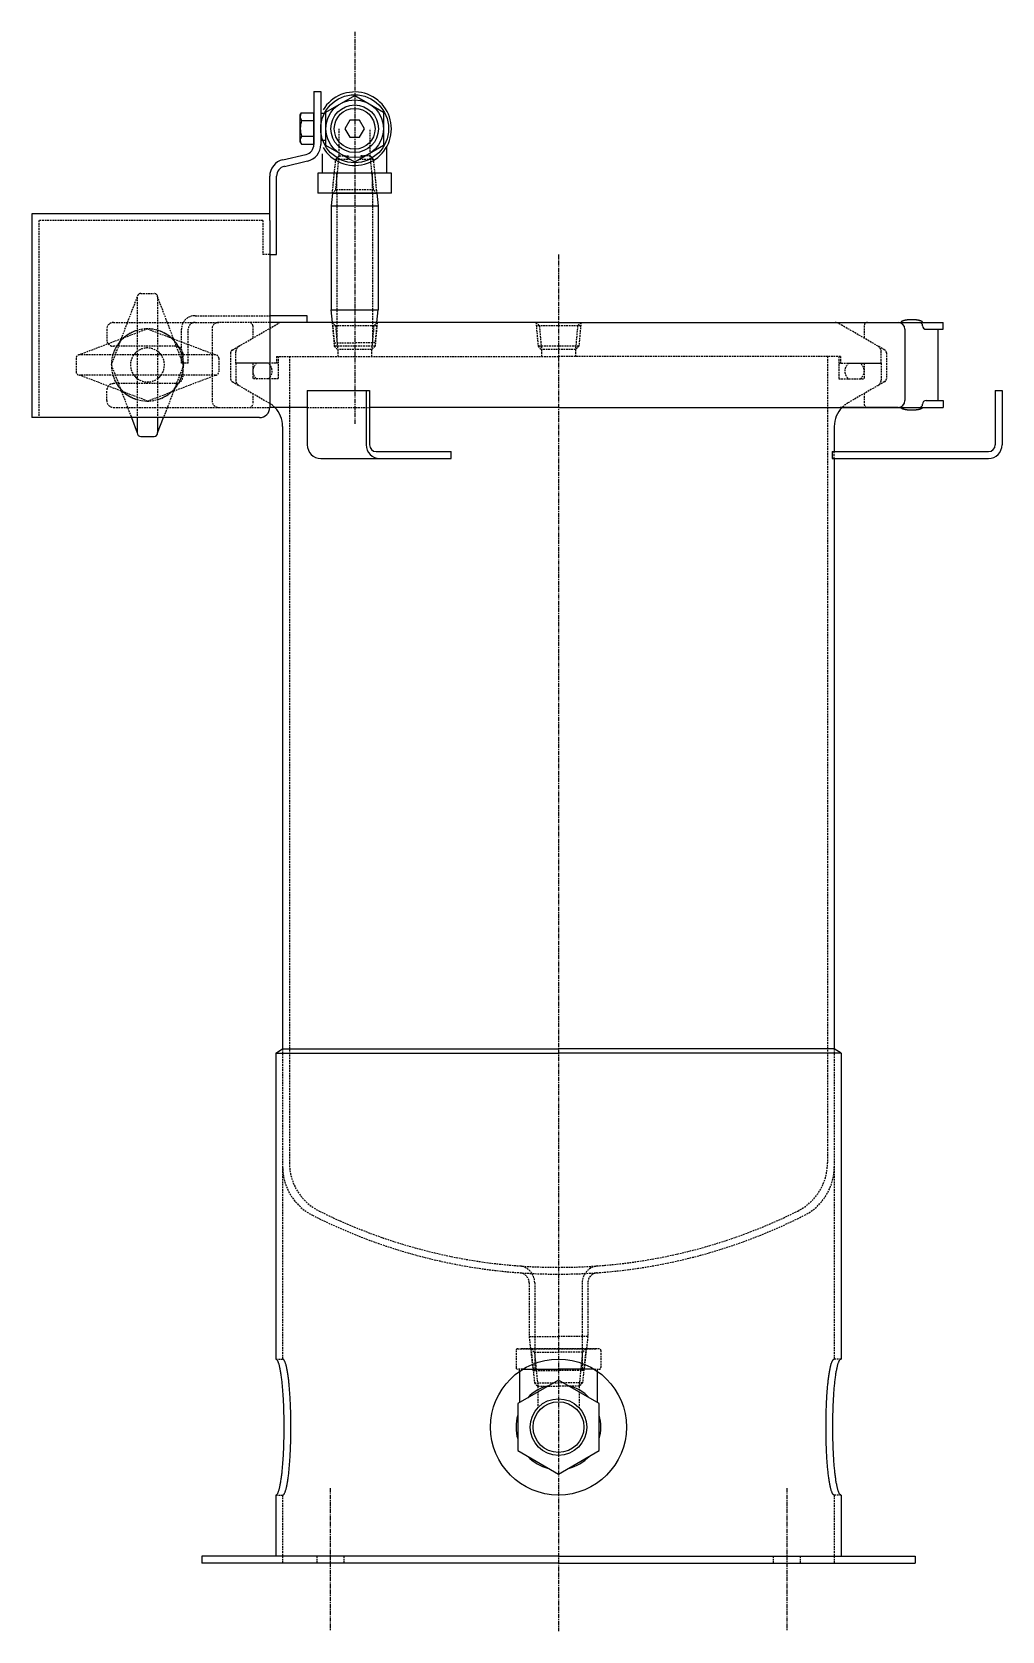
# Model space of a CAD drawing. Extents: x 248 to 897, y 18 to 818.
# Drawn here: x 611.5 to 897.1, y 42.5 to 513 of the extents above; entities that cross this region are included whole.
import ezdxf

# ---------------------------------------------------------------- set-up
doc = ezdxf.new("R2010")
doc.units = 0
doc.linetypes.add('CENTER', pattern=[2, 1.25, -0.25, 0.25, -0.25])
doc.linetypes.add('DASHED', pattern=[0.75, 0.5, -0.25])
doc.layers.get('0').update_dxf_attribs({"linetype": 'CONTINUOUS'})
doc.layers.add('CENTER', color=1, linetype='CENTER')

msp = doc.modelspace()

# ---------------------------------------------------------------- linework, layer by layer
at = {"color": 7, "linetype": 'CONTINUOUS'}
for p, q in [((694.5, 495.52), (696.5, 495.52)), ((694.5, 495.52), (694.5, 479.9)), ((696.5, 495.52), (696.5, 479.9)), ((690.5, 488.6), (690.85, 489.22)), ((690.5, 480.6), (690.5, 488.6)), ((690.85, 489.22), (694.5, 489.22)), ((690.85, 486.91), (694.5, 486.91)), ((694.5, 479.98), (694.5, 489.22)), ((696.5, 489.14), (698, 489.14)), ((690.5, 480.6), (690.85, 479.98)), ((690.85, 482.29), (694.5, 482.29)), ((690.85, 479.98), (694.5, 479.98)), ((696.5, 481.14), (698, 481.14)), ((685.37, 475.41), (692.17, 476.98)), ((697, 471.47), (697, 477.11)), ((716, 471.47), (716, 479.35)), ((681.5, 457.52), (681.5, 470.54)), ((683.5, 447.52), (683.5, 470.54)), ((685.82, 473.46), (692.62, 475.03)), ((717.33, 471.47), (695.68, 471.47)), ((695.68, 471.47), (695.68, 465.52)), ((700.5, 471.52), (712.5, 471.52)), ((717.32, 465.52), (717.33, 471.47)), ((717.32, 465.52), (695.68, 465.52)), ((699.94, 465.52), (699.6, 461.82)), ((699.6, 461.82), (699.6, 431.22)), ((699.6, 461.82), (713.4, 461.82)), ((699.94, 465.52), (713.06, 465.52)), ((713.06, 465.52), (713.4, 461.82)), ((713.4, 461.82), (713.4, 431.22)), ((681.5, 459.52), (611.5, 459.52)), ((611.5, 459.52), (611.5, 399.52)), ((681.5, 457.52), (681.5, 402.52)), ((681.5, 447.52), (683.5, 447.52)), ((692.5, 429.52), (681.5, 429.52)), ((692.5, 427.52), (692.5, 429.52)), ((699.6, 431.22), (713.4, 431.22)), ((699.94, 427.52), (699.6, 431.22)), ((713.06, 427.52), (713.4, 431.22)), ((766.5, 427.52), (681.5, 427.52)), ((766.5, 427.52), (847.97, 427.52)), ((847.97, 427.52), (857.5, 427.52)), ((857.5, 427.52), (866.5, 427.52)), ((866.5, 427.52), (872.7, 427.52)), ((868.5, 425.52), (868.5, 404.52)), ((872.7, 427.52), (879.79, 427.52)), ((873.7, 426.52), (873.7, 426.52)), ((874.7, 425.52), (878.18, 425.52)), ((878.18, 425.52), (879.79, 425.52)), ((878.18, 425.52), (878.18, 404.52)), ((879.79, 425.52), (879.79, 427.52)), ((692.55, 407.52), (710.87, 407.52)), ((692.55, 407.52), (692.55, 391.52)), ((709.87, 407.52), (709.87, 391.52)), ((710.87, 407.52), (710.87, 391.52)), ((895.08, 407.52), (897.08, 407.52)), ((895.08, 407.52), (895.08, 391.52)), ((897.08, 407.52), (897.08, 391.52)), ((692.55, 402.52), (681.5, 402.52)), ((766.5, 402.52), (710.87, 402.52)), ((766.5, 402.52), (866.5, 402.52)), ((857.5, 402.52), (849.38, 402.52)), ((866.5, 402.52), (857.5, 402.52)), ((866.5, 402.52), (876.18, 402.52)), ((873.7, 403.52), (873.7, 403.52)), ((874.7, 404.52), (878.18, 404.52)), ((876.18, 402.52), (879.79, 402.52)), ((878.18, 404.52), (879.79, 404.52)), ((879.79, 404.52), (879.79, 402.52)), ((678.5, 399.52), (611.5, 399.52)), ((640.79, 399.52), (642.5, 395.01)), ((642.5, 399.52), (642.5, 395.01)), ((648.5, 395.01), (650.22, 399.52)), ((648.5, 399.52), (648.5, 395.01)), ((685.3, 396.93), (685.3, 213.81)), ((847.7, 396.93), (847.7, 389.52)), ((643.5, 394.01), (647.5, 394.01)), ((696.55, 387.52), (734.87, 387.52)), ((712.87, 389.52), (734.87, 389.52)), ((734.87, 387.52), (734.87, 389.52)), ((847.08, 389.52), (893.08, 389.52)), ((847.08, 389.52), (847.08, 387.52)), ((847.08, 387.52), (893.08, 387.52)), ((847.7, 387.52), (847.7, 213.81)), ((683.3, 212.52), (685.3, 213.81)), ((683.3, 212.52), (766.5, 212.52)), ((683.3, 212.52), (683.3, 122.52)), ((685.3, 213.81), (766.5, 213.81)), ((847.7, 213.81), (766.5, 213.81)), ((849.7, 212.52), (766.5, 212.52)), ((849.7, 212.52), (847.7, 213.81)), ((849.7, 212.52), (849.7, 122.52)), ((755, 118.88), (755, 109.73)), ((755.97, 119.52), (766.5, 119.52)), ((777.04, 119.52), (766.5, 119.52)), ((778, 109.73), (778, 118.88)), ((766.5, 116.37), (754.5, 109.44)), ((778.5, 109.44), (766.5, 116.37)), ((754.5, 109.44), (754.5, 95.59)), ((778.5, 95.59), (778.5, 109.44)), ((754.5, 95.59), (766.5, 88.66)), ((766.5, 88.66), (778.5, 95.59)), ((683.3, 82.52), (683.3, 64.52)), ((849.7, 82.52), (849.7, 64.52)), ((661.5, 64.52), (661.5, 62.52)), ((766.5, 64.52), (661.5, 64.52)), ((766.5, 62.52), (661.5, 62.52)), ((766.5, 64.52), (871.5, 64.52)), ((766.5, 62.52), (871.5, 62.52)), ((871.5, 64.52), (871.5, 62.52))]:
    msp.add_line(p, q, dxfattribs=at)
at = {"color": 3, "linetype": 'DASHED'}
for p, q in [((701.94, 476.52), (701.95, 484.52)), ((711.09, 475.46), (711.1, 484.52)), ((699.92, 465.53), (700.94, 475.52)), ((700.92, 466.52), (701.94, 476.52)), ((700.94, 475.52), (701.94, 476.52)), ((700.94, 475.52), (704.95, 475.52)), ((701.94, 476.52), (704.95, 476.52)), ((711.09, 476.51), (708.07, 476.51)), ((712.08, 475.51), (708.07, 475.51)), ((712.08, 475.51), (711.09, 476.51)), ((712.07, 466.51), (711.09, 476.51)), ((713.07, 465.51), (712.08, 475.51)), ((699.94, 465.52), (700.5, 471.52)), ((701.25, 465.52), (701.25, 471.52)), ((711.75, 465.52), (711.75, 471.52)), ((713.06, 465.52), (712.5, 471.52)), ((699.92, 465.53), (700.92, 466.52)), ((712.07, 466.51), (700.92, 466.52)), ((713.07, 465.51), (712.07, 466.51)), ((701.25, 465.52), (701.25, 427.52)), ((711.75, 465.52), (711.75, 427.52)), ((679.5, 457.52), (613.5, 457.52)), ((613.5, 457.52), (613.5, 399.52)), ((679.5, 457.52), (679.5, 447.52)), ((681.5, 447.52), (679.5, 447.52)), ((634.88, 415.02), (642.5, 435.02)), ((642.5, 435.02), (642.5, 399.52)), ((643.5, 436.02), (647.5, 436.02)), ((656.12, 415.02), (648.5, 435.02)), ((648.5, 435.02), (648.5, 399.52)), ((659.5, 429.52), (681.5, 429.52)), ((645.5, 425.63), (625.5, 418.02)), ((633.5, 425.52), (633.5, 422.52)), ((635.5, 427.52), (666.5, 427.52)), ((645.5, 425.63), (665.5, 418.02)), ((655.5, 415.52), (655.5, 425.52)), ((657.5, 415.52), (657.5, 425.52)), ((664.5, 425.52), (664.5, 404.52)), ((664.5, 425.52), (664.5, 404.52)), ((675.5, 427.52), (666.5, 427.52)), ((670.47, 419.42), (684.03, 427.25)), ((681.5, 427.52), (675.5, 427.52)), ((676.5, 426.52), (676.5, 422.9)), ((699.87, 427.52), (700.87, 426.52)), ((699.87, 427.52), (700.5, 420.52)), ((699.88, 427.52), (700.88, 426.52)), ((699.88, 427.52), (700.5, 420.52)), ((699.94, 427.52), (700.5, 421.52)), ((713.04, 426.52), (699.96, 426.52)), ((713.04, 426.52), (699.96, 426.52)), ((700.87, 426.52), (701.5, 419.52)), ((700.88, 426.52), (701.5, 419.52)), ((701.25, 427.52), (701.25, 421.52)), ((712.13, 426.52), (711.5, 419.52)), ((712.13, 426.52), (711.5, 419.52)), ((711.75, 427.52), (711.75, 421.52)), ((713.13, 427.52), (712.13, 426.52)), ((713.13, 427.52), (712.13, 426.52)), ((713.06, 427.52), (712.5, 421.52)), ((713.13, 427.52), (712.5, 420.52)), ((713.13, 427.52), (712.5, 420.52)), ((759.87, 427.52), (760.87, 426.52)), ((759.87, 427.52), (760.5, 420.52)), ((759.88, 427.52), (760.88, 426.52)), ((759.88, 427.52), (760.5, 420.52)), ((773.04, 426.52), (759.96, 426.52)), ((773.04, 426.52), (759.96, 426.52)), ((760.87, 426.52), (761.5, 419.52)), ((760.88, 426.52), (761.5, 419.52)), ((772.13, 426.52), (771.5, 419.52)), ((772.13, 426.52), (771.5, 419.52)), ((773.13, 427.52), (772.13, 426.52)), ((773.13, 427.52), (772.13, 426.52)), ((773.13, 427.52), (772.5, 420.52)), ((773.13, 427.52), (772.5, 420.52)), ((862.54, 419.42), (848.97, 427.25)), ((856.5, 426.52), (856.5, 422.9)), ((653.89, 420.52), (635.5, 420.52)), ((671.5, 415.52), (671.5, 418.86)), ((700.5, 421.52), (706.5, 421.52)), ((712.5, 420.52), (700.5, 420.52)), ((700.5, 420.52), (701.5, 419.52)), ((712.5, 420.52), (700.5, 420.52)), ((700.5, 420.52), (701.5, 419.52)), ((711.5, 419.52), (701.5, 419.52)), ((701.5, 419.52), (701.5, 417.52)), ((711.5, 419.52), (701.5, 419.52)), ((701.5, 419.52), (701.5, 417.52)), ((712.5, 421.52), (706.5, 421.52)), ((712.5, 420.52), (711.5, 419.52)), ((712.5, 420.52), (711.5, 419.52)), ((711.5, 419.52), (711.5, 417.52)), ((711.5, 419.52), (711.5, 417.52)), ((772.5, 420.52), (760.5, 420.52)), ((760.5, 420.52), (761.5, 419.52)), ((772.5, 420.52), (760.5, 420.52)), ((760.5, 420.52), (761.5, 419.52)), ((771.5, 419.52), (761.5, 419.52)), ((761.5, 419.52), (761.5, 417.52)), ((771.5, 419.52), (761.5, 419.52)), ((761.5, 419.52), (761.5, 417.52)), ((772.5, 420.52), (771.5, 419.52)), ((772.5, 420.52), (771.5, 419.52)), ((771.5, 419.52), (771.5, 417.52)), ((771.5, 419.52), (771.5, 417.52)), ((861.5, 415.52), (861.5, 418.86)), ((624.5, 417.02), (624.5, 413.02)), ((665.5, 418.02), (625.5, 418.02)), ((634.88, 415.02), (640.79, 399.52)), ((656.12, 415.02), (650.22, 399.52)), ((657.5, 415.52), (655.5, 415.52)), ((655.89, 418.52), (655.89, 411.52)), ((666.5, 417.02), (666.5, 413.02)), ((669.97, 418.55), (669.97, 410.98)), ((684, 415.52), (671.5, 415.52)), ((680.5, 415.52), (671.5, 415.52)), ((671.5, 415.52), (671.5, 410.67)), ((676.5, 415.52), (676.5, 410.92)), ((683.5, 417.52), (766.5, 417.52)), ((683.5, 417.52), (683.5, 415.52)), ((684, 417.52), (684, 410.92)), ((687.3, 417.52), (687.3, 180.23)), ((849.5, 417.52), (766.5, 417.52)), ((845.7, 417.52), (845.7, 180.23)), ((849, 417.52), (849, 410.92)), ((849, 415.52), (861.5, 415.52)), ((849.5, 417.52), (849.5, 415.52)), ((852.5, 415.52), (861.5, 415.52)), ((856.5, 415.52), (856.5, 410.92)), ((861.5, 415.52), (861.5, 410.67)), ((863.04, 418.55), (863.04, 410.98)), ((665.5, 412.02), (625.5, 412.02)), ((645.5, 404.4), (625.5, 412.02)), ((653.89, 409.52), (635.5, 409.52)), ((645.5, 404.4), (665.5, 412.02)), ((670.47, 410.11), (681.3, 403.86)), ((684, 410.92), (676.5, 410.92)), ((849, 410.92), (856.5, 410.92)), ((862.54, 410.11), (851.7, 403.86)), ((633.5, 404.52), (633.5, 407.52)), ((676.5, 406.63), (676.5, 403.52)), ((856.5, 406.63), (856.5, 403.52)), ((635.5, 402.52), (666.5, 402.52)), ((666.5, 402.52), (675.5, 402.52)), ((675.5, 402.52), (681.5, 402.52)), ((692.55, 402.52), (710.87, 402.52)), ((847.7, 387.52), (847.7, 389.52)), ((685.3, 213.81), (685.3, 122.52)), ((847.7, 213.81), (847.7, 122.52)), ((757.85, 144.93), (757.85, 129.17)), ((759.5, 144.96), (759.5, 125.52)), ((773.5, 144.96), (773.5, 125.52)), ((775.15, 144.93), (775.15, 129.17)), ((757.85, 129.17), (766.5, 129.17)), ((757.85, 129.17), (758.27, 125.52)), ((775.15, 129.17), (766.5, 129.17)), ((775.15, 129.17), (774.73, 125.52)), ((683.3, 122.52), (685.3, 122.52)), ((754, 125.02), (754, 120.02)), ((754.5, 125.52), (766.5, 125.52)), ((766.5, 125.52), (755.5, 125.52)), ((758.27, 125.52), (766.5, 125.52)), ((758.27, 125.52), (759, 119.17)), ((758.27, 125.52), (766.5, 125.52)), ((758.43, 125.52), (759.43, 124.52)), ((758.43, 125.52), (759.43, 115.52)), ((759.43, 124.52), (766.5, 124.52)), ((759.43, 124.52), (760.43, 114.52)), ((759.5, 125.52), (759.5, 119.17)), ((778.5, 125.52), (766.5, 125.52)), ((766.5, 125.52), (777.5, 125.52)), ((774.73, 125.52), (766.5, 125.52)), ((774.73, 125.52), (766.5, 125.52)), ((773.57, 124.52), (766.5, 124.52)), ((773.57, 124.52), (772.57, 114.52)), ((773.5, 125.52), (773.5, 119.17)), ((774.57, 125.52), (773.57, 124.52)), ((774.57, 125.52), (773.57, 115.52)), ((774.73, 125.52), (774, 119.17)), ((779, 125.02), (779, 120.02)), ((849.7, 122.52), (847.7, 122.52)), ((755.97, 119.52), (754.5, 119.52)), ((755, 118.88), (755, 119.52)), ((759, 119.17), (766.5, 119.17)), ((774, 119.17), (766.5, 119.17)), ((777.04, 119.52), (778.5, 119.52)), ((778, 118.88), (778, 119.52)), ((759.43, 115.52), (766.5, 115.52)), ((759.43, 115.52), (760.43, 114.52)), ((760.43, 114.52), (766.5, 114.52)), ((760.43, 114.52), (760.43, 108.22)), ((773.57, 115.52), (766.5, 115.52)), ((772.57, 114.52), (766.5, 114.52)), ((773.57, 115.52), (772.57, 114.52)), ((772.57, 114.52), (772.57, 108.22)), ((683.3, 82.52), (685.3, 82.52)), ((685.3, 82.52), (685.3, 62.52)), ((847.7, 82.52), (847.7, 62.52)), ((849.7, 82.52), (847.7, 82.52)), ((695.33, 64.52), (695.33, 62.52)), ((703.33, 64.52), (703.33, 62.52)), ((829.68, 64.52), (829.68, 62.52)), ((837.68, 64.52), (837.68, 62.52))]:
    msp.add_line(p, q, dxfattribs=at)
at = {"color": 7, "linetype": 'CONTINUOUS'}
for points in [[(715, 479.61), (706.5, 474.7), (698, 479.61), (698, 489.42), (706.5, 494.33), (715, 489.42)], [(707.94, 482.02), (709.38, 484.52), (707.94, 487.02), (705.05, 487.02), (703.61, 484.52), (705.05, 482.02)]]:
    msp.add_lwpolyline(points, close=True, dxfattribs=at)
for points in [[(873.7, 427.52, 0), (873.7, 427.54, 0), (873.7, 427.56, 0), (873.69, 427.58, 0), (873.68, 427.6, 0), (873.68, 427.62, 0), (873.67, 427.64, 0), (873.65, 427.66, 0), (873.64, 427.68, 0), (873.62, 427.69, 0), (873.61, 427.71, 0), (873.59, 427.73, 0), (873.56, 427.75, 0), (873.54, 427.77, 0), (873.51, 427.79, 0), (873.49, 427.81, 0), (873.46, 427.83, 0), (873.43, 427.85, 0), (873.39, 427.86, 0), (873.36, 427.88, 0), (873.32, 427.9, 0), (873.28, 427.92, 0), (873.25, 427.94, 0), (873.2, 427.95, 0), (873.16, 427.97, 0), (873.12, 427.99, 0), (873.07, 428, 0), (873.02, 428.02, 0), (872.98, 428.03, 0), (872.92, 428.05, 0), (872.87, 428.06, 0), (872.82, 428.08, 0), (872.76, 428.09, 0), (872.71, 428.11, 0), (872.65, 428.12, 0), (872.59, 428.13, 0), (872.53, 428.15, 0), (872.47, 428.16, 0), (872.41, 428.17, 0), (872.34, 428.18, 0), (872.28, 428.19, 0), (872.21, 428.2, 0), (872.15, 428.22, 0), (872.08, 428.23, 0), (872.01, 428.24, 0), (871.94, 428.24, 0), (871.87, 428.25, 0), (871.8, 428.26, 0), (871.72, 428.27, 0), (871.65, 428.28, 0), (871.58, 428.28, 0), (871.5, 428.29, 0), (871.43, 428.3, 0), (871.35, 428.3, 0), (871.28, 428.31, 0), (871.2, 428.31, 0), (871.12, 428.32, 0), (871.05, 428.32, 0), (870.97, 428.32, 0), (870.89, 428.33, 0), (870.82, 428.33, 0), (870.74, 428.33, 0), (870.66, 428.33, 0), (870.58, 428.33, 0), (870.5, 428.33, 0), (870.42, 428.33, 0), (870.34, 428.33, 0), (870.26, 428.33, 0), (870.19, 428.33, 0), (870.11, 428.33, 0), (870.03, 428.32, 0), (869.95, 428.32, 0), (869.88, 428.32, 0), (869.8, 428.31, 0), (869.72, 428.31, 0), (869.65, 428.3, 0), (869.57, 428.3, 0), (869.5, 428.29, 0), (869.42, 428.28, 0), (869.35, 428.28, 0), (869.28, 428.27, 0), (869.2, 428.26, 0), (869.13, 428.25, 0), (869.06, 428.24, 0), (868.99, 428.24, 0), (868.92, 428.23, 0), (868.86, 428.22, 0), (868.79, 428.2, 0), (868.72, 428.19, 0), (868.66, 428.18, 0), (868.6, 428.17, 0), (868.53, 428.16, 0), (868.47, 428.15, 0), (868.41, 428.13, 0), (868.35, 428.12, 0), (868.29, 428.11, 0), (868.24, 428.09, 0), (868.18, 428.08, 0), (868.13, 428.06, 0), (868.08, 428.05, 0), (868.03, 428.03, 0), (867.98, 428.02, 0), (867.93, 428, 0), (867.88, 427.99, 0), (867.84, 427.97, 0), (867.8, 427.95, 0), (867.76, 427.94, 0), (867.72, 427.92, 0), (867.68, 427.9, 0), (867.64, 427.88, 0), (867.61, 427.86, 0), (867.58, 427.85, 0), (867.54, 427.83, 0), (867.51, 427.81, 0), (867.49, 427.79, 0), (867.46, 427.77, 0), (867.44, 427.75, 0), (867.42, 427.73, 0), (867.4, 427.71, 0), (867.38, 427.69, 0), (867.36, 427.68, 0), (867.35, 427.66, 0), (867.34, 427.64, 0), (867.33, 427.62, 0), (867.32, 427.6, 0), (867.31, 427.58, 0), (867.3, 427.56, 0), (867.3, 427.54, 0), (867.3, 427.52, 0)], [(873.7, 402.52, 0), (873.7, 402.5, 0), (873.7, 402.48, 0), (873.69, 402.46, 0), (873.68, 402.44, 0), (873.68, 402.42, 0), (873.67, 402.4, 0), (873.65, 402.38, 0), (873.64, 402.36, 0), (873.62, 402.34, 0), (873.61, 402.32, 0), (873.59, 402.3, 0), (873.56, 402.28, 0), (873.54, 402.26, 0), (873.51, 402.24, 0), (873.49, 402.22, 0), (873.46, 402.2, 0), (873.43, 402.19, 0), (873.39, 402.17, 0), (873.36, 402.15, 0), (873.32, 402.13, 0), (873.28, 402.12, 0), (873.25, 402.1, 0), (873.2, 402.08, 0), (873.16, 402.06, 0), (873.12, 402.05, 0), (873.07, 402.03, 0), (873.02, 402.01, 0), (872.98, 402, 0), (872.92, 401.98, 0), (872.87, 401.97, 0), (872.82, 401.95, 0), (872.76, 401.94, 0), (872.71, 401.93, 0), (872.65, 401.91, 0), (872.59, 401.9, 0), (872.53, 401.89, 0), (872.47, 401.87, 0), (872.41, 401.86, 0), (872.34, 401.85, 0), (872.28, 401.84, 0), (872.21, 401.83, 0), (872.15, 401.82, 0), (872.08, 401.81, 0), (872.01, 401.8, 0), (871.94, 401.79, 0), (871.87, 401.78, 0), (871.8, 401.77, 0), (871.72, 401.76, 0), (871.65, 401.76, 0), (871.58, 401.75, 0), (871.5, 401.74, 0), (871.43, 401.74, 0), (871.35, 401.73, 0), (871.28, 401.73, 0), (871.2, 401.72, 0), (871.12, 401.72, 0), (871.05, 401.71, 0), (870.97, 401.71, 0), (870.89, 401.71, 0), (870.82, 401.7, 0), (870.74, 401.7, 0), (870.66, 401.7, 0), (870.58, 401.7, 0), (870.5, 401.7, 0), (870.42, 401.7, 0), (870.34, 401.7, 0), (870.26, 401.7, 0), (870.19, 401.7, 0), (870.11, 401.71, 0), (870.03, 401.71, 0), (869.95, 401.71, 0), (869.88, 401.72, 0), (869.8, 401.72, 0), (869.72, 401.73, 0), (869.65, 401.73, 0), (869.57, 401.74, 0), (869.5, 401.74, 0), (869.42, 401.75, 0), (869.35, 401.76, 0), (869.28, 401.76, 0), (869.2, 401.77, 0), (869.13, 401.78, 0), (869.06, 401.79, 0), (868.99, 401.8, 0), (868.92, 401.81, 0), (868.86, 401.82, 0), (868.79, 401.83, 0), (868.72, 401.84, 0), (868.66, 401.85, 0), (868.6, 401.86, 0), (868.53, 401.87, 0), (868.47, 401.89, 0), (868.41, 401.9, 0), (868.35, 401.91, 0), (868.29, 401.93, 0), (868.24, 401.94, 0), (868.18, 401.95, 0), (868.13, 401.97, 0), (868.08, 401.98, 0), (868.03, 402, 0), (867.98, 402.01, 0), (867.93, 402.03, 0), (867.88, 402.05, 0), (867.84, 402.06, 0), (867.8, 402.08, 0), (867.76, 402.1, 0), (867.72, 402.12, 0), (867.68, 402.13, 0), (867.64, 402.15, 0), (867.61, 402.17, 0), (867.58, 402.19, 0), (867.54, 402.2, 0), (867.51, 402.22, 0), (867.49, 402.24, 0), (867.46, 402.26, 0), (867.44, 402.28, 0), (867.42, 402.3, 0), (867.4, 402.32, 0), (867.38, 402.34, 0), (867.36, 402.36, 0), (867.35, 402.38, 0), (867.34, 402.4, 0), (867.33, 402.42, 0), (867.32, 402.44, 0), (867.31, 402.46, 0), (867.3, 402.48, 0), (867.3, 402.5, 0), (867.3, 402.52, 0)], [(683.3, 82.52, 0), (683.36, 82.52, 0), (683.42, 82.54, 0), (683.48, 82.57, 0), (683.54, 82.61, 0), (683.6, 82.67, 0), (683.66, 82.73, 0), (683.72, 82.81, 0), (683.78, 82.9, 0), (683.84, 83, 0), (683.89, 83.12, 0), (683.95, 83.24, 0), (684.01, 83.38, 0), (684.07, 83.53, 0), (684.12, 83.69, 0), (684.18, 83.86, 0), (684.23, 84.04, 0), (684.29, 84.23, 0), (684.34, 84.44, 0), (684.4, 84.65, 0), (684.45, 84.88, 0), (684.5, 85.11, 0), (684.55, 85.36, 0), (684.61, 85.62, 0), (684.66, 85.89, 0), (684.71, 86.16, 0), (684.75, 86.45, 0), (684.8, 86.75, 0), (684.85, 87.06, 0), (684.89, 87.37, 0), (684.94, 87.7, 0), (684.98, 88.03, 0), (685.03, 88.37, 0), (685.07, 88.73, 0), (685.11, 89.09, 0), (685.15, 89.45, 0), (685.19, 89.83, 0), (685.22, 90.21, 0), (685.26, 90.6, 0), (685.29, 91, 0), (685.33, 91.41, 0), (685.36, 91.82, 0), (685.39, 92.23, 0), (685.42, 92.66, 0), (685.45, 93.09, 0), (685.48, 93.52, 0), (685.51, 93.97, 0), (685.53, 94.41, 0), (685.55, 94.86, 0), (685.58, 95.32, 0), (685.6, 95.78, 0), (685.62, 96.24, 0), (685.63, 96.71, 0), (685.65, 97.18, 0), (685.67, 97.66, 0), (685.68, 98.13, 0), (685.69, 98.61, 0), (685.71, 99.1, 0), (685.71, 99.58, 0), (685.72, 100.07, 0), (685.73, 100.56, 0), (685.73, 101.05, 0), (685.74, 101.53, 0), (685.74, 102.03, 0), (685.74, 102.52, 0), (685.74, 103.01, 0), (685.74, 103.5, 0), (685.73, 103.99, 0), (685.73, 104.48, 0), (685.72, 104.97, 0), (685.71, 105.45, 0), (685.71, 105.94, 0), (685.69, 106.42, 0), (685.68, 106.9, 0), (685.67, 107.38, 0), (685.65, 107.85, 0), (685.63, 108.32, 0), (685.62, 108.79, 0), (685.6, 109.25, 0), (685.58, 109.71, 0), (685.55, 110.17, 0), (685.53, 110.62, 0), (685.51, 111.07, 0), (685.48, 111.51, 0), (685.45, 111.94, 0), (685.42, 112.37, 0), (685.39, 112.8, 0), (685.36, 113.22, 0), (685.33, 113.63, 0), (685.29, 114.03, 0), (685.26, 114.43, 0), (685.22, 114.82, 0), (685.19, 115.2, 0), (685.15, 115.58, 0), (685.11, 115.95, 0), (685.07, 116.31, 0), (685.03, 116.66, 0), (684.98, 117, 0), (684.94, 117.34, 0), (684.89, 117.66, 0), (684.85, 117.98, 0), (684.8, 118.28, 0), (684.75, 118.58, 0), (684.71, 118.87, 0), (684.66, 119.15, 0), (684.61, 119.41, 0), (684.55, 119.67, 0), (684.5, 119.92, 0), (684.45, 120.16, 0), (684.4, 120.38, 0), (684.34, 120.6, 0), (684.29, 120.8, 0), (684.23, 120.99, 0), (684.18, 121.18, 0), (684.12, 121.35, 0), (684.07, 121.51, 0), (684.01, 121.66, 0), (683.95, 121.79, 0), (683.89, 121.92, 0), (683.84, 122.03, 0), (683.78, 122.13, 0), (683.72, 122.22, 0), (683.66, 122.3, 0), (683.6, 122.37, 0), (683.54, 122.42, 0), (683.48, 122.46, 0), (683.42, 122.49, 0), (683.36, 122.51, 0), (683.3, 122.52, 0)], [(849.7, 82.52, 0), (849.64, 82.52, 0), (849.58, 82.54, 0), (849.52, 82.57, 0), (849.46, 82.61, 0), (849.4, 82.67, 0), (849.34, 82.73, 0), (849.28, 82.81, 0), (849.23, 82.9, 0), (849.17, 83, 0), (849.11, 83.12, 0), (849.05, 83.24, 0), (848.99, 83.38, 0), (848.94, 83.53, 0), (848.88, 83.69, 0), (848.82, 83.86, 0), (848.77, 84.04, 0), (848.71, 84.23, 0), (848.66, 84.44, 0), (848.6, 84.65, 0), (848.55, 84.88, 0), (848.5, 85.11, 0), (848.45, 85.36, 0), (848.4, 85.62, 0), (848.35, 85.89, 0), (848.3, 86.16, 0), (848.25, 86.45, 0), (848.2, 86.75, 0), (848.15, 87.06, 0), (848.11, 87.37, 0), (848.06, 87.7, 0), (848.02, 88.03, 0), (847.98, 88.37, 0), (847.93, 88.73, 0), (847.89, 89.09, 0), (847.85, 89.45, 0), (847.82, 89.83, 0), (847.78, 90.21, 0), (847.74, 90.6, 0), (847.71, 91, 0), (847.67, 91.41, 0), (847.64, 91.82, 0), (847.61, 92.23, 0), (847.58, 92.66, 0), (847.55, 93.09, 0), (847.52, 93.52, 0), (847.5, 93.97, 0), (847.47, 94.41, 0), (847.45, 94.86, 0), (847.42, 95.32, 0), (847.4, 95.78, 0), (847.38, 96.24, 0), (847.37, 96.71, 0), (847.35, 97.18, 0), (847.33, 97.66, 0), (847.32, 98.13, 0), (847.31, 98.61, 0), (847.3, 99.1, 0), (847.29, 99.58, 0), (847.28, 100.07, 0), (847.27, 100.56, 0), (847.27, 101.05, 0), (847.26, 101.53, 0), (847.26, 102.03, 0), (847.26, 102.52, 0), (847.26, 103.01, 0), (847.26, 103.5, 0), (847.27, 103.99, 0), (847.27, 104.48, 0), (847.28, 104.97, 0), (847.29, 105.45, 0), (847.3, 105.94, 0), (847.31, 106.42, 0), (847.32, 106.9, 0), (847.33, 107.38, 0), (847.35, 107.85, 0), (847.37, 108.32, 0), (847.38, 108.79, 0), (847.4, 109.25, 0), (847.42, 109.71, 0), (847.45, 110.17, 0), (847.47, 110.62, 0), (847.5, 111.07, 0), (847.52, 111.51, 0), (847.55, 111.94, 0), (847.58, 112.37, 0), (847.61, 112.8, 0), (847.64, 113.22, 0), (847.67, 113.63, 0), (847.71, 114.03, 0), (847.74, 114.43, 0), (847.78, 114.82, 0), (847.82, 115.2, 0), (847.85, 115.58, 0), (847.89, 115.95, 0), (847.93, 116.31, 0), (847.98, 116.66, 0), (848.02, 117, 0), (848.06, 117.34, 0), (848.11, 117.66, 0), (848.15, 117.98, 0), (848.2, 118.28, 0), (848.25, 118.58, 0), (848.3, 118.87, 0), (848.35, 119.15, 0), (848.4, 119.41, 0), (848.45, 119.67, 0), (848.5, 119.92, 0), (848.55, 120.16, 0), (848.6, 120.38, 0), (848.66, 120.6, 0), (848.71, 120.8, 0), (848.77, 120.99, 0), (848.82, 121.18, 0), (848.88, 121.35, 0), (848.94, 121.51, 0), (848.99, 121.66, 0), (849.05, 121.79, 0), (849.11, 121.92, 0), (849.17, 122.03, 0), (849.23, 122.13, 0), (849.28, 122.22, 0), (849.34, 122.3, 0), (849.4, 122.37, 0), (849.46, 122.42, 0), (849.52, 122.46, 0), (849.58, 122.49, 0), (849.64, 122.51, 0), (849.7, 122.52, 0)]]:
    msp.add_polyline3d(points, dxfattribs=at)
at = {"color": 3, "linetype": 'DASHED'}
for points in [[(685.3, 82.52, 0), (685.36, 82.52, 0), (685.42, 82.54, 0), (685.48, 82.57, 0), (685.54, 82.61, 0), (685.6, 82.67, 0), (685.66, 82.73, 0), (685.72, 82.81, 0), (685.78, 82.9, 0), (685.84, 83, 0), (685.89, 83.12, 0), (685.95, 83.24, 0), (686.01, 83.38, 0), (686.07, 83.53, 0), (686.12, 83.69, 0), (686.18, 83.86, 0), (686.23, 84.04, 0), (686.29, 84.23, 0), (686.34, 84.44, 0), (686.4, 84.65, 0), (686.45, 84.88, 0), (686.5, 85.11, 0), (686.55, 85.36, 0), (686.61, 85.62, 0), (686.66, 85.89, 0), (686.71, 86.16, 0), (686.75, 86.45, 0), (686.8, 86.75, 0), (686.85, 87.06, 0), (686.89, 87.37, 0), (686.94, 87.7, 0), (686.98, 88.03, 0), (687.03, 88.37, 0), (687.07, 88.73, 0), (687.11, 89.09, 0), (687.15, 89.45, 0), (687.19, 89.83, 0), (687.22, 90.21, 0), (687.26, 90.6, 0), (687.29, 91, 0), (687.33, 91.41, 0), (687.36, 91.82, 0), (687.39, 92.23, 0), (687.42, 92.66, 0), (687.45, 93.09, 0), (687.48, 93.52, 0), (687.51, 93.97, 0), (687.53, 94.41, 0), (687.55, 94.86, 0), (687.58, 95.32, 0), (687.6, 95.78, 0), (687.62, 96.24, 0), (687.63, 96.71, 0), (687.65, 97.18, 0), (687.67, 97.66, 0), (687.68, 98.13, 0), (687.69, 98.61, 0), (687.71, 99.1, 0), (687.71, 99.58, 0), (687.72, 100.07, 0), (687.73, 100.56, 0), (687.73, 101.05, 0), (687.74, 101.53, 0), (687.74, 102.03, 0), (687.74, 102.52, 0), (687.74, 103.01, 0), (687.74, 103.5, 0), (687.73, 103.99, 0), (687.73, 104.48, 0), (687.72, 104.97, 0), (687.71, 105.45, 0), (687.71, 105.94, 0), (687.69, 106.42, 0), (687.68, 106.9, 0), (687.67, 107.38, 0), (687.65, 107.85, 0), (687.63, 108.32, 0), (687.62, 108.79, 0), (687.6, 109.25, 0), (687.58, 109.71, 0), (687.55, 110.17, 0), (687.53, 110.62, 0), (687.51, 111.07, 0), (687.48, 111.51, 0), (687.45, 111.94, 0), (687.42, 112.37, 0), (687.39, 112.8, 0), (687.36, 113.22, 0), (687.33, 113.63, 0), (687.29, 114.03, 0), (687.26, 114.43, 0), (687.22, 114.82, 0), (687.19, 115.2, 0), (687.15, 115.58, 0), (687.11, 115.95, 0), (687.07, 116.31, 0), (687.03, 116.66, 0), (686.98, 117, 0), (686.94, 117.34, 0), (686.89, 117.66, 0), (686.85, 117.98, 0), (686.8, 118.28, 0), (686.75, 118.58, 0), (686.71, 118.87, 0), (686.66, 119.15, 0), (686.61, 119.41, 0), (686.55, 119.67, 0), (686.5, 119.92, 0), (686.45, 120.16, 0), (686.4, 120.38, 0), (686.34, 120.6, 0), (686.29, 120.8, 0), (686.23, 120.99, 0), (686.18, 121.18, 0), (686.12, 121.35, 0), (686.07, 121.51, 0), (686.01, 121.66, 0), (685.95, 121.79, 0), (685.89, 121.92, 0), (685.84, 122.03, 0), (685.78, 122.13, 0), (685.72, 122.22, 0), (685.66, 122.3, 0), (685.6, 122.37, 0), (685.54, 122.42, 0), (685.48, 122.46, 0), (685.42, 122.49, 0), (685.36, 122.51, 0), (685.3, 122.52, 0)], [(847.7, 82.52, 0), (847.64, 82.52, 0), (847.58, 82.54, 0), (847.52, 82.57, 0), (847.46, 82.61, 0), (847.4, 82.67, 0), (847.34, 82.73, 0), (847.28, 82.81, 0), (847.23, 82.9, 0), (847.17, 83, 0), (847.11, 83.12, 0), (847.05, 83.24, 0), (846.99, 83.38, 0), (846.94, 83.53, 0), (846.88, 83.69, 0), (846.82, 83.86, 0), (846.77, 84.04, 0), (846.71, 84.23, 0), (846.66, 84.44, 0), (846.6, 84.65, 0), (846.55, 84.88, 0), (846.5, 85.11, 0), (846.45, 85.36, 0), (846.4, 85.62, 0), (846.35, 85.89, 0), (846.3, 86.16, 0), (846.25, 86.45, 0), (846.2, 86.75, 0), (846.15, 87.06, 0), (846.11, 87.37, 0), (846.06, 87.7, 0), (846.02, 88.03, 0), (845.98, 88.37, 0), (845.93, 88.73, 0), (845.89, 89.09, 0), (845.85, 89.45, 0), (845.81, 89.83, 0), (845.78, 90.21, 0), (845.74, 90.6, 0), (845.71, 91, 0), (845.67, 91.41, 0), (845.64, 91.82, 0), (845.61, 92.23, 0), (845.58, 92.66, 0), (845.55, 93.09, 0), (845.52, 93.52, 0), (845.5, 93.97, 0), (845.47, 94.41, 0), (845.45, 94.86, 0), (845.42, 95.32, 0), (845.4, 95.78, 0), (845.38, 96.24, 0), (845.37, 96.71, 0), (845.35, 97.18, 0), (845.33, 97.66, 0), (845.32, 98.13, 0), (845.31, 98.61, 0), (845.3, 99.1, 0), (845.29, 99.58, 0), (845.28, 100.07, 0), (845.27, 100.56, 0), (845.27, 101.05, 0), (845.26, 101.53, 0), (845.26, 102.03, 0), (845.26, 102.52, 0), (845.26, 103.01, 0), (845.26, 103.5, 0), (845.27, 103.99, 0), (845.27, 104.48, 0), (845.28, 104.97, 0), (845.29, 105.45, 0), (845.3, 105.94, 0), (845.31, 106.42, 0), (845.32, 106.9, 0), (845.33, 107.38, 0), (845.35, 107.85, 0), (845.37, 108.32, 0), (845.38, 108.79, 0), (845.4, 109.25, 0), (845.42, 109.71, 0), (845.45, 110.17, 0), (845.47, 110.62, 0), (845.5, 111.07, 0), (845.52, 111.51, 0), (845.55, 111.94, 0), (845.58, 112.37, 0), (845.61, 112.8, 0), (845.64, 113.22, 0), (845.67, 113.63, 0), (845.71, 114.03, 0), (845.74, 114.43, 0), (845.78, 114.82, 0), (845.81, 115.2, 0), (845.85, 115.58, 0), (845.89, 115.95, 0), (845.93, 116.31, 0), (845.98, 116.66, 0), (846.02, 117, 0), (846.06, 117.34, 0), (846.11, 117.66, 0), (846.15, 117.98, 0), (846.2, 118.28, 0), (846.25, 118.58, 0), (846.3, 118.87, 0), (846.35, 119.15, 0), (846.4, 119.41, 0), (846.45, 119.67, 0), (846.5, 119.92, 0), (846.55, 120.16, 0), (846.6, 120.38, 0), (846.66, 120.6, 0), (846.71, 120.8, 0), (846.77, 120.99, 0), (846.82, 121.18, 0), (846.88, 121.35, 0), (846.94, 121.51, 0), (846.99, 121.66, 0), (847.05, 121.79, 0), (847.11, 121.92, 0), (847.17, 122.03, 0), (847.23, 122.13, 0), (847.28, 122.22, 0), (847.34, 122.3, 0), (847.4, 122.37, 0), (847.46, 122.42, 0), (847.52, 122.46, 0), (847.58, 122.49, 0), (847.64, 122.51, 0), (847.7, 122.52, 0)]]:
    msp.add_polyline3d(points, dxfattribs=at)
at = {"color": 7, "linetype": 'CONTINUOUS'}
for centre, radius in [((706.5, 484.52), 10), ((706.5, 484.52), 8.5), ((706.5, 484.52), 7), ((706.5, 484.52), 6), ((766.5, 102.52), 20), ((766.5, 102.52), 8.33), ((766.5, 102.52), 7.47)]:
    msp.add_circle(centre, radius, dxfattribs=at)
for centre, radius, start, end in [((706.5, 484.52), 10.82, 210.7977, 149.2023), ((692.54, 488.06), 2.04, 145.6158, 214.3842), ((698.14, 484.6), 7.64, 162.412, 197.588), ((692.54, 481.13), 2.04, 145.6158, 214.3842), ((691.5, 479.9), 3, 282.9946, 0), ((691.5, 479.9), 5, 282.9946, 0), ((686.5, 470.54), 5, 102.9946, 180), ((686.5, 470.54), 3, 102.9946, 180), ((866.5, 425.52), 2, 0, 90), ((872.7, 426.52), 1, 0, 90), ((874.7, 426.52), 1, 180, 270), ((678.5, 402.52), 3, 270, 0), ((677.3, 396.93), 8, 0, 44.2891), ((855.7, 396.93), 8, 135.7109, 180), ((866.5, 404.52), 2, 270, 0), ((872.7, 403.52), 1, 270, 0), ((874.7, 403.52), 1, 90, 180), ((643.5, 395.01), 1, 180, 270), ((647.5, 395.01), 1, 270, 0), ((696.55, 391.52), 4, 180, 270), ((713.87, 391.52), 4, 180, 270), ((712.87, 391.52), 2, 180, 270), ((893.08, 391.52), 2, 270, 0), ((893.08, 391.52), 4, 270, 0), ((766.5, 102.52), 12.5, 103.7398, 136.2602), ((766.5, 102.52), 12.5, 43.7398, 76.2602), ((766.5, 102.52), 12.5, 163.7398, 196.2602), ((766.5, 102.52), 12.5, 343.7398, 16.2602), ((766.5, 102.52), 12.5, 223.7398, 256.2602), ((766.5, 102.52), 12.5, 283.7398, 316.2602)]:
    msp.add_arc(centre, radius, start, end, dxfattribs=at)
at = {"color": 3, "linetype": 'DASHED'}
for centre, radius, start, end in [((643.5, 435.02), 1, 90, 180), ((647.5, 435.02), 1, 0, 90), ((659.5, 425.52), 4, 90, 180), ((635.5, 425.52), 2, 90, 180), ((645.5, 415.02), 10.62, 106.4112, 253.5888), ((645.5, 415.02), 10.62, 16.4112, 163.5888), ((645.5, 415.02), 10.62, 286.4112, 73.5888), ((659.5, 425.52), 2, 90, 180), ((666.5, 425.52), 2, 90, 180), ((666.5, 425.52), 2, 90, 180), ((675.5, 426.52), 1, 0, 90), ((685.03, 425.52), 2, 90, 120), ((847.97, 425.52), 2, 60, 90), ((857.5, 426.52), 1, 90, 180), ((635.5, 422.52), 2, 180, 219.6628), ((635.5, 422.52), 2, 219.6628, 270), ((645.5, 415.02), 5, 126.8699, 233.1301), ((645.5, 415.02), 5, 36.8699, 143.1301), ((645.5, 415.02), 5, 306.8699, 53.1301), ((653.89, 418.52), 2, 0, 90), ((670.97, 418.55), 1, 120, 180), ((673.5, 418.86), 2, 120, 180), ((859.5, 418.86), 2, 0, 60), ((862.04, 418.55), 1, 0, 60), ((625.5, 417.02), 1, 90, 180), ((665.5, 417.02), 1, 0, 90), ((679.35, 413.22), 2.85, 126.1944, 233.8056), ((679.35, 413.22), 2.85, 306.1944, 53.8056), ((853.65, 413.22), 2.85, 126.1944, 233.8056), ((853.65, 413.22), 2.85, 306.1944, 53.8056), ((625.5, 413.02), 1, 180, 270), ((635.5, 407.52), 2, 90, 140.3372), ((645.5, 415.02), 10.62, 196.4112, 343.5888), ((645.5, 415.02), 5, 216.8699, 323.1301), ((653.89, 411.52), 2, 270, 0), ((665.5, 413.02), 1, 270, 0), ((670.97, 410.98), 1, 180, 240), ((673.5, 410.67), 2, 180, 240), ((859.5, 410.67), 2, 300, 0), ((862.04, 410.98), 1, 300, 0), ((635.5, 407.52), 2, 140.3372, 180), ((635.5, 404.52), 2, 180, 270), ((666.5, 404.52), 2, 180, 270), ((666.5, 404.52), 2, 180, 270), ((675.5, 403.52), 1, 270, 0), ((677.3, 396.93), 8, 44.2891, 60), ((855.7, 396.93), 8, 120, 135.7109), ((857.5, 403.52), 1, 180, 270), ((701.3, 179.12), 16, 180, 243.078), ((703.1, 180.23), 15.8, 180, 243.5222), ((829.9, 180.23), 15.8, 296.4778, 0), ((831.7, 179.12), 16, 296.922, 0), ((766.5, 307.52), 160, 243.078, 270), ((766.5, 307.52), 158, 243.5222, 270), ((766.5, 307.52), 158, 270, 296.4778), ((766.5, 307.52), 160, 270, 296.922), ((754.5, 144.96), 5, 0, 85.7781), ((754.85, 144.93), 3, 0, 85.9014), ((778.5, 144.96), 5, 94.2219, 180), ((778.15, 144.93), 3, 94.0986, 180), ((754.5, 125.02), 0.5, 90, 180), ((778.5, 125.02), 0.5, 0, 90), ((754.5, 120.02), 0.5, 180, 270), ((778.5, 120.02), 0.5, 270, 0)]:
    msp.add_arc(centre, radius, start, end, dxfattribs=at)
at = {"layer": 'CENTER', "color": 1, "linetype": 'CENTER'}
for p, q in [((706.5, 512.99), (706.5, 397.62)), ((766.5, 447.52), (766.5, 42.52)), ((699.33, 84.52), (699.33, 42.52)), ((833.68, 84.52), (833.68, 42.52))]:
    msp.add_line(p, q, dxfattribs=at)

doc.saveas('drawing.dxf')
